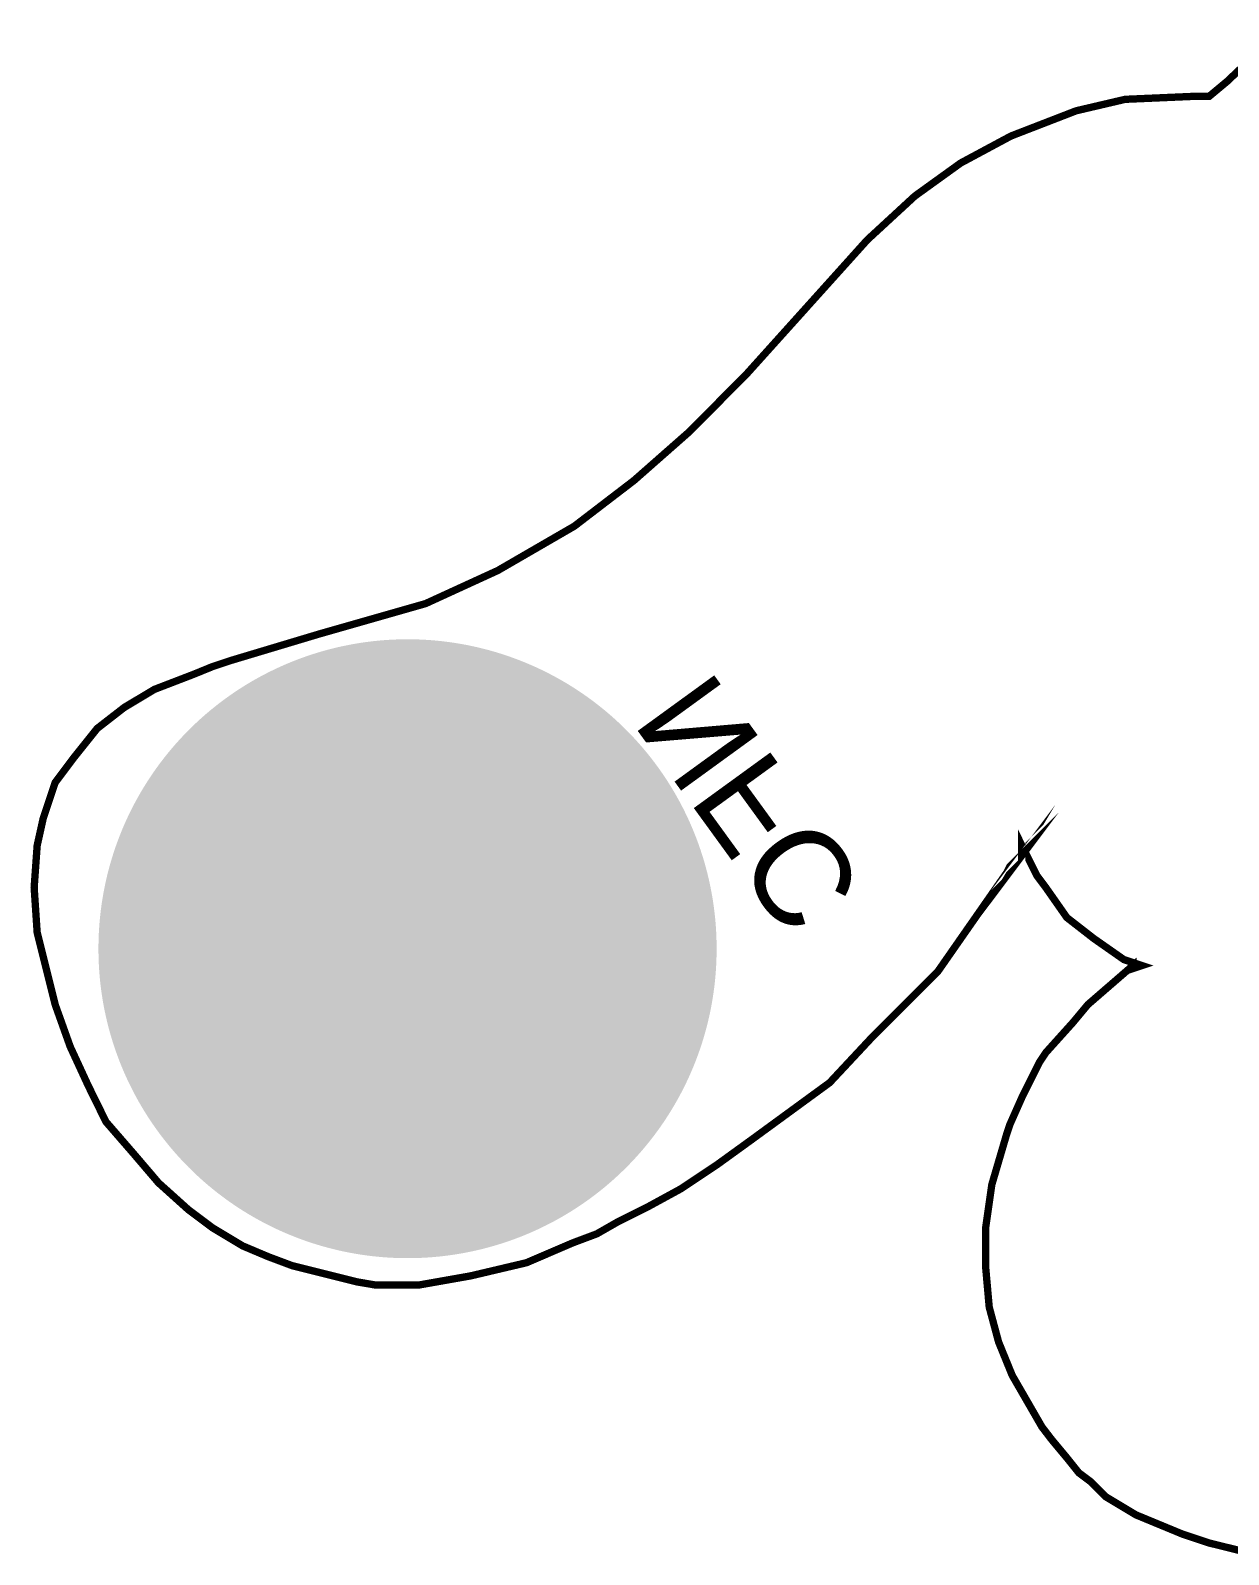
# Model space of a CAD drawing. Header units: millimetres. Extents: x -111 to 37, y 12 to 121.
# Drawn here: x -110.8 to -60.1, y 17 to 81.5 of the extents above; entities that cross this region are included whole.
import ezdxf

# ---------------------------------------------------------------- set-up
doc = ezdxf.new("R2010")
doc.units = ezdxf.units.MM
for name, color, linetype, true_color in [('BoardOutLine', 7, 'Continuous', 0xff00ff), ('BottomSilkLayer', 7, 'Continuous', 0x66cc33), ('BottomSolderMaskLayer', 7, 'Continuous', 0xaa00ff)]:
    doc.layers.add(name, color=color, linetype=linetype, true_color=true_color)
doc.styles.get("Standard").update_dxf_attribs({"font": 'arial.ttf'})

msp = doc.modelspace()

# ---------------------------------------------------------------- hatches: boundary and pattern name
at = {"layer": 'BottomSolderMaskLayer'}
msp.add_hatch(color=256, dxfattribs=at).paths.add_polyline_path([(-107.95021590043177, 42.67208534417068), (-107.94942542095487, 42.83523470444436), (-107.94659932721152, 42.99836150116914), (-107.94173805919945, 43.16144033697822), (-107.93484237377368, 43.32444582197195), (-107.92591334453027, 43.48735257767078), (-107.91495236163814, 43.65013524096628), (-107.90196113162335, 43.8127684680702), (-107.88694167710287, 43.97522693846008), (-107.86989633646976, 44.13748535882178), (-107.85082776352965, 44.29951846698657), (-107.82973892708662, 44.461301035865404), (-107.80663311048193, 44.62280787737552), (-107.78151391108202, 44.78401384636243), (-107.75438523971934, 44.94489384451515), (-107.7252513200824, 45.10542282427309), (-107.69411668805901, 45.26557579272617), (-107.66098619102968, 45.42532781550551), (-107.62586498711335, 45.58465402066656), (-107.58875854436371, 45.7435296025601), (-107.54967263991807, 45.90192982569499), (-107.50861335909838, 46.05983002858943), (-107.46558709446322, 46.21720562761004), (-107.42060054481294, 46.37403212079937), (-107.37366071414624, 46.530285091691326), (-107.32477491057023, 46.68594021311117), (-107.27395074516255, 46.84097325096491), (-107.22119613078564, 46.99536006801043), (-107.16651928085605, 47.149076627617205), (-107.10992870806479, 47.30209899750696), (-107.05143322305196, 47.454403353480984), (-106.99104193303572, 47.60596598312861), (-106.92876424039343, 47.75676328951931), (-106.86460984119867, 47.90677179487648), (-106.79858872371108, 48.05596814423268), (-106.7307111668215, 48.20432910906584), (-106.66098773845158, 48.35183159091571), (-106.58942929390832, 48.49845262498013), (-106.51604697419452, 48.64416938369004), (-106.44085220427337, 48.78895918026433), (-106.3638566912905, 48.93279947224141), (-106.28507242275077, 49.07566786498876), (-106.20451166465239, 49.217542115189985), (-106.12218695957642, 49.35840013430732), (-106.038111124735, 49.498219992021745), (-105.95229724997512, 49.63697991964568), (-105.86475869574076, 49.77465831351378), (-105.77550909099318, 49.911233738345345), (-105.68456233108827, 50.046684930582046), (-105.59193257561424, 50.1809908016985), (-105.49763424618595, 50.314130441485304), (-105.40168202420045, 50.44608312130492), (-105.3040908485508, 50.576828297318684), (-105.20487591330027, 50.70634561368513), (-105.10405266531689, 50.83461490572972), (-105.00163680186836, 50.96161620308385), (-104.8976442681784, 51.087329732794274), (-104.79209125494367, 51.211735922401544), (-104.68499419581372, 51.33481540298726), (-104.57636976483184, 51.4565490121895), (-104.46623487383943, 51.57691779718641), (-104.35460666984306, 51.69590301764708), (-104.24150253234404, 51.81348614864862), (-104.12694007063374, 51.92964888356141), (-104.01093712105114, 52.044373136898116), (-103.8935117442062, 52.157641047130255), (-103.77468222216805, 52.26943497946888), (-103.6544670556184, 52.37973752860978), (-103.53288496097127, 52.48853152144363), (-103.40995486745908, 52.59580001973006), (-103.28569591418545, 52.701526322734026), (-103.16012744714567, 52.80569396982651), (-103.03326901621404, 52.90828674304703), (-102.90514037210073, 53.00928866962886), (-102.77576146327681, 53.108684024485456), (-102.64515243286814, 53.20645733265917), (-102.51333361551929, 53.302593371730495), (-102.38032553422795, 53.397077174187416), (-102.24614889714917, 53.489894029756556), (-102.1108245943717, 53.581029487693286), (-101.97437369466547, 53.67046935903102), (-101.83681744220144, 53.75819971879059), (-101.69817725324356, 53.84420690814886), (-101.55847471281572, 53.92847753656406), (-101.41773157133935, 54.01099848386184), (-101.2759697412489, 54.09175690227721), (-101.13321129357894, 54.17074021845451), (-100.98947845452835, 54.247936135406235), (-100.84479360200021, 54.32333263442604), (-100.69917926211735, 54.39691797696105), (-100.5526581057153, 54.468680706439386), (-100.40525294481301, 54.53860965005265), (-100.2569867290606, 54.606693920497264), (-100.10788254216652, 54.67292291766796), (-99.95796359830445, 54.73728633030896), (-99.80725323849765, 54.79977413761901), (-99.65577492698583, 54.86037661081184), (-99.50355224757232, 54.919084314630595), (-99.350608899951, 54.97588810881666), (-99.19696869601796, 55.03077914953326), (-99.04265555616314, 55.08374889074162), (-98.88769350554662, 55.13478908553225), (-98.73210667035812, 55.1838917874087), (-98.57591927406054, 55.23104935152401), (-98.41915563361852, 55.27625443587226), (-98.26184015571334, 55.319500002430914), (-98.10399733294162, 55.360779318255936), (-97.9456517400032, 55.400085956531484), (-97.78682802987487, 55.43741379756966), (-97.62755092997133, 55.4727570297631), (-97.4678452382966, 55.506110150490144), (-97.30773581958226, 55.53746796697169), (-97.14724760141655, 55.56682559707929), (-96.98640557036344, 55.5941784700957), (-96.82523476807239, 55.61952232742567), (-96.6637602873792, 55.642853223259976), (-96.50200726840035, 55.66416752518933), (-96.34000089461745, 55.68346191476962), (-96.17776638895782, 55.70073338803877), (-96.01532900986638, 55.715979255984735), (-95.85271404737375, 55.72919714496379), (-95.68994681915876, 55.74038499707024), (-95.52705266660666, 55.74954107045653), (-95.36405695086341, 55.75666393960489), (-95.2009850488879, 55.7617524955491), (-95.03786234949996, 55.76480594604709), (-94.87471424942873, 55.76582381570415), (-94.71156614935728, 55.76480594604709), (-94.54844344996945, 55.76175249554922), (-94.38537154799383, 55.75666393960489), (-94.22237583225058, 55.74954107045653), (-94.05948167969848, 55.74038499707024), (-93.89671445148349, 55.72919714496379), (-93.73409948899086, 55.715979255984735), (-93.57166210989942, 55.700733388038884), (-93.4094276042398, 55.68346191476962), (-93.24742123045701, 55.66416752518933), (-93.08566821147804, 55.64285322326009), (-92.92419373078496, 55.61952232742567), (-92.7630229284938, 55.5941784700957), (-92.60218089744069, 55.5668255970794), (-92.44169267927498, 55.53746796697169), (-92.28158326056064, 55.50611015049026), (-92.12187756888602, 55.4727570297631), (-91.96260046898249, 55.437413797569775), (-91.80377675885404, 55.4000859565316), (-91.64543116591562, 55.360779318255936), (-91.4875883431439, 55.319500002430914), (-91.33027286523873, 55.276254435872374), (-91.17350922479682, 55.23104935152412), (-91.01732182849923, 55.18389178740881), (-90.86173499331062, 55.13478908553236), (-90.70677294269422, 55.08374889074173), (-90.55245980283928, 55.03077914953337), (-90.39881959890624, 54.975888108816775), (-90.24587625128493, 54.91908431463071), (-90.09365357187141, 54.860376610811954), (-89.94217526035959, 54.79977413761924), (-89.7914649005528, 54.737286330309075), (-89.64154595669072, 54.672922917668075), (-89.49244176979676, 54.60669392049738), (-89.34417555404423, 54.53860965005288), (-89.19677039314183, 54.4686807064395), (-89.05024923673989, 54.39691797696139), (-88.90463489685715, 54.32333263442615), (-88.75995004432889, 54.24793613540635), (-88.61621720527842, 54.170740218454625), (-88.47345875760823, 54.09175690227744), (-88.33169692751778, 54.01099848386207), (-88.19095378604152, 53.92847753656429), (-88.05125124561357, 53.84420690814909), (-87.91261105665592, 53.75819971879082), (-87.77505480419165, 53.670469359031244), (-87.63860390448554, 53.58102948769351), (-87.50327960170807, 53.48989402975678), (-87.36910296462929, 53.39707717418753), (-87.23609488333796, 53.30259337173061), (-87.1042760659891, 53.2064573326594), (-86.97366703558043, 53.10868402448568), (-86.84428812675662, 53.009288669629086), (-86.71615948264332, 52.908286743047256), (-86.58930105171169, 52.805693969826734), (-86.46373258467167, 52.70152632273437), (-86.33947363139805, 52.59580001973029), (-86.21654353788597, 52.48853152144386), (-86.09496144323884, 52.37973752861001), (-85.97474627668907, 52.26943497946911), (-85.85591675465093, 52.15764104713048), (-85.7384913778061, 52.04437313689846), (-85.62248842822339, 51.92964888356164), (-85.5079259665132, 51.81348614864885), (-85.39482182901418, 51.69590301764731), (-85.2831936250177, 51.57691779718664), (-85.17305873402529, 51.45654901218984), (-85.06443430304341, 51.3348154029876), (-84.95733724391357, 51.21173592240177), (-84.85178423067885, 51.0873297327945), (-84.74779169698877, 50.96161620308408), (-84.64537583354024, 50.83461490572995), (-84.54455258555686, 50.70634561368547), (-84.44533765030644, 50.57682829731891), (-84.34774647465667, 50.446083121305264), (-84.25179425267117, 50.314130441485645), (-84.157495923243, 50.18099080169884), (-84.06486616776886, 50.04668493058239), (-83.97391940786406, 49.91123373834557), (-83.88466980311637, 49.774658313514124), (-83.79713124888201, 49.63697991964602), (-83.71131737412202, 49.498219992022086), (-83.62724153928059, 49.35840013430766), (-83.54491683420474, 49.21754211519021), (-83.46435607610624, 49.0756678649891), (-83.38557180756652, 48.932799472241754), (-83.30857629458376, 48.78895918026467), (-83.2333815246626, 48.64416938369038), (-83.15999920494869, 48.49845262498047), (-83.08844076040555, 48.35183159091605), (-83.01871733203552, 48.20432910906618), (-82.95083977514594, 48.05596814423302), (-82.88481865765834, 47.90677179487682), (-82.82066425846358, 47.756763289519654), (-82.75838656582141, 47.605965983128954), (-82.69799527580517, 47.454403353481325), (-82.63949979079234, 47.3020989975073), (-82.58290921800096, 47.149076627617546), (-82.52823236807137, 46.99536006801088), (-82.47547775369458, 46.84097325096525), (-82.42465358828679, 46.68594021311151), (-82.37576778471077, 46.53028509169167), (-82.32882795404407, 46.374032120799825), (-82.2838414043938, 46.21720562761038), (-82.24081513975875, 46.05983002858977), (-82.19975585893906, 45.90192982569533), (-82.16066995449341, 45.74352960256044), (-82.12356351174367, 45.5846540206669), (-82.08844230782734, 45.425327815505966), (-82.055311810798, 45.26557579272651), (-82.02417717877461, 45.105422824273546), (-81.99504325913767, 44.94489384451549), (-81.96791458777489, 44.78401384636288), (-81.94279538837509, 44.62280787737586), (-81.91968957177039, 44.461301035865745), (-81.89860073532736, 44.29951846698691), (-81.87953216238725, 44.13748535882212), (-81.86248682175415, 43.97522693846065), (-81.84746736723355, 43.812768468070544), (-81.83447613721876, 43.65013524096662), (-81.82351515432686, 43.48735257767112), (-81.81458612508322, 43.324445821972404), (-81.80769043965756, 43.16144033697867), (-81.80282917164539, 42.9983615011696), (-81.80000307790203, 42.835234704444815), (-81.79921259842513, 42.67208534417068), (-81.80000307790203, 42.508935983897004), (-81.80282917164539, 42.34580918717222), (-81.80769043965756, 42.182730351363034), (-81.81458612508322, 42.0197248663693), (-81.82351515432674, 41.85681811067059), (-81.83447613721876, 41.694035447375086), (-81.84746736723355, 41.53140222027116), (-81.86248682175415, 41.36894374988117), (-81.87953216238714, 41.20668532951959), (-81.89860073532736, 41.04465222135468), (-81.91968957177028, 40.88286965247596), (-81.94279538837498, 40.72136281096584), (-81.96791458777489, 40.560156841978824), (-81.99504325913767, 40.39927684382599), (-82.0241771787745, 40.23874786406816), (-82.05531181079789, 40.0785948956152), (-82.08844230782722, 39.91884287283574), (-82.12356351174355, 39.75951666767469), (-82.1606699544933, 39.60064108578126), (-82.19975585893894, 39.44224086264637), (-82.24081513975864, 39.28434065975193), (-82.28384140439368, 39.12696506073121), (-82.32882795404407, 38.97013856754188), (-82.37576778471066, 38.81388559665004), (-82.42465358828667, 38.658230475230084), (-82.47547775369435, 38.50319743737646), (-82.52823236807126, 38.34881062033071), (-82.58290921800085, 38.195094060724045), (-82.63949979079223, 38.04207169083429), (-82.69799527580506, 37.88976733486027), (-82.7583865658213, 37.73820470521264), (-82.82066425846347, 37.58740739882205), (-82.88481865765823, 37.43739889346489), (-82.95083977514582, 37.28820254410857), (-83.01871733203541, 37.13984157927541), (-83.08844076040543, 36.99233909742554), (-83.15999920494858, 36.84571806336123), (-83.23338152466249, 36.70000130465121), (-83.30857629458364, 36.55521150807692), (-83.38557180756641, 36.411371216099724), (-83.46435607610613, 36.26850282335249), (-83.54491683420463, 36.12662857315138), (-83.62724153928048, 35.98577055403382), (-83.7113173741219, 35.845950696319505), (-83.7971312488819, 35.70719076869557), (-83.88466980311625, 35.56951237482747), (-83.97391940786395, 35.432936949995906), (-84.06486616776874, 35.297485757759205), (-84.15749592324289, 35.16317988664275), (-84.25179425267106, 35.03004024685595), (-84.34774647465656, 34.89808756703633), (-84.44533765030621, 34.76734239102245), (-84.54455258555674, 34.63782507465612), (-84.64537583354013, 34.50955578261153), (-84.74779169698854, 34.3825544852574), (-84.85178423067873, 34.25684095554686), (-84.95733724391334, 34.13243476593959), (-85.0644343030433, 34.00935528535399), (-85.17305873402518, 33.88762167615175), (-85.28319362501759, 33.767252891154726), (-85.39482182901395, 33.64826767069417), (-85.50792596651308, 33.53068453969263), (-85.62248842822328, 33.41452180477984), (-85.73849137780599, 33.299797551443135), (-85.85591675465082, 33.18652964121088), (-85.97474627668896, 33.07473570887237), (-86.09496144323873, 32.96443315973147), (-86.21654353788585, 32.85563916689762), (-86.33947363139794, 32.74837066861119), (-86.46373258467156, 32.64264436560711), (-86.58930105171135, 32.538476718514744), (-86.7161594826432, 32.43588394529411), (-86.8442881267564, 32.33488201871239), (-86.97366703558032, 32.235486663855795), (-87.10427606598898, 32.13771335568208), (-87.23609488333773, 32.041577316610756), (-87.36910296462918, 31.947093514153835), (-87.50327960170796, 31.85427665858458), (-87.63860390448542, 31.763141200647965), (-87.77505480419154, 31.673701329310234), (-87.9126110566558, 31.585970969550544), (-88.05125124561346, 31.499963780192388), (-88.1909537860414, 31.41569315177719), (-88.33169692751767, 31.333172204479297), (-88.47345875760811, 31.25241378606404), (-88.6162172052783, 31.17343046988674), (-88.75995004432878, 31.096234552935016), (-88.90463489685703, 31.020838053915213), (-89.05024923673977, 30.947252711380088), (-89.19677039314183, 30.875489981901865), (-89.34417555404411, 30.8055610382886), (-89.49244176979664, 30.737476767843987), (-89.6415459566906, 30.67124777067329), (-89.79146490055268, 30.60688435803229), (-89.94217526035948, 30.54439655072224), (-90.0936535718713, 30.483794077529296), (-90.24587625128493, 30.425086373710656), (-90.39881959890624, 30.368282579524475), (-90.55245980283917, 30.31339153880799), (-90.7067729426941, 30.260421797599633), (-90.86173499331062, 30.20938160280889), (-91.01732182849912, 30.160278900932667), (-91.1735092247967, 30.113121336817244), (-91.33027286523861, 30.06791625246899), (-91.4875883431439, 30.02467068591045), (-91.64543116591562, 29.983391370085315), (-91.80377675885393, 29.944084731809653), (-91.96260046898249, 29.906756890771703), (-92.1218775688859, 29.871413658578263), (-92.28158326056064, 29.838060537851106), (-92.44169267927498, 29.806702721369675), (-92.60218089744058, 29.777345091261964), (-92.7630229284938, 29.749992218245666), (-92.92419373078485, 29.724648360915694), (-93.08566821147792, 29.70131746508116), (-93.2474212304569, 29.680003163151923), (-93.4094276042398, 29.66070877357174), (-93.57166210989942, 29.64343730030248), (-93.73409948899086, 29.62819143235663), (-93.89671445148349, 29.614973543377573), (-94.05948167969848, 29.603785691271128), (-94.22237583225058, 29.594629617884834), (-94.38537154799383, 29.587506748736473), (-94.54844344996945, 29.582418192792147), (-94.71156614935728, 29.579364742294274), (-94.87471424942873, 29.578346872637212), (-95.03786234949996, 29.579364742294274), (-95.2009850488879, 29.58241819279226), (-95.36405695086341, 29.587506748736473), (-95.52705266660666, 29.594629617884834), (-95.68994681915876, 29.603785691271128), (-95.85271404737375, 29.614973543377573), (-96.01532900986638, 29.62819143235663), (-96.17776638895782, 29.643437300302594), (-96.34000089461745, 29.66070877357174), (-96.50200726840046, 29.680003163151923), (-96.66376028737932, 29.701317465081274), (-96.82523476807239, 29.724648360915694), (-96.98640557036344, 29.749992218245666), (-97.14724760141667, 29.777345091262077), (-97.30773581958226, 29.806702721369675), (-97.4678452382966, 29.83806053785122), (-97.62755092997133, 29.871413658578376), (-97.78682802987487, 29.906756890771703), (-97.94565174000331, 29.944084731809767), (-98.10399733294162, 29.983391370085428), (-98.26184015571334, 30.02467068591045), (-98.41915563361863, 30.067916252469104), (-98.57591927406065, 30.113121336817358), (-98.73210667035823, 30.16027890093278), (-98.88769350554662, 30.209381602809003), (-99.04265555616325, 30.260421797599747), (-99.19696869601808, 30.313391538808105), (-99.350608899951, 30.36828257952459), (-99.50355224757232, 30.42508637371077), (-99.65577492698594, 30.48379407752941), (-99.80725323849765, 30.544396550722354), (-99.95796359830445, 30.606884358032403), (-100.10788254216664, 30.671247770673403), (-100.25698672906071, 30.7374767678441), (-100.40525294481313, 30.805561038288715), (-100.55265810571541, 30.875489981902092), (-100.69917926211747, 30.9472527113802), (-100.84479360200032, 31.02083805391544), (-100.98947845452835, 31.096234552935243), (-101.13321129357905, 31.173430469886853), (-101.27596974124901, 31.252413786064153), (-101.41773157133946, 31.33317220447941), (-101.55847471281584, 31.415693151777305), (-101.69817725324367, 31.499963780192502), (-101.83681744220155, 31.58597096955077), (-101.97437369466559, 31.67370132931046), (-102.11082459437182, 31.76314120064808), (-102.24614889714917, 31.85427665858481), (-102.38032553422795, 31.947093514154062), (-102.5133336155194, 32.04157731661098), (-102.64515243286814, 32.137713355682195), (-102.77576146327681, 32.23548666385602), (-102.90514037210073, 32.33488201871262), (-103.03326901621404, 32.435883945294336), (-103.16012744714578, 32.53847671851486), (-103.28569591418557, 32.64264436560734), (-103.40995486745919, 32.7483706686113), (-103.53288496097139, 32.85563916689773), (-103.65446705561851, 32.9644331597317), (-103.77468222216805, 33.074735708872595), (-103.89351174420631, 33.186529641210996), (-104.01093712105126, 33.29979755144325), (-104.12694007063374, 33.414521804780065), (-104.24150253234404, 33.53068453969274), (-104.35460666984306, 33.648267670694395), (-104.46623487383954, 33.76725289115484), (-104.57636976483184, 33.887621676151866), (-104.68499419581372, 34.009355285354104), (-104.79209125494378, 34.13243476593982), (-104.89764426817851, 34.256840955547204), (-105.00163680186847, 34.38255448525763), (-105.104052665317, 34.509555782611756), (-105.20487591330038, 34.637825074656234), (-105.30409084855091, 34.767342391022794), (-105.40168202420045, 34.89808756703644), (-105.49763424618595, 35.03004024685606), (-105.59193257561435, 35.16317988664298), (-105.68456233108839, 35.29748575775932), (-105.77550909099318, 35.43293694999602), (-105.86475869574076, 35.56951237482758), (-105.95229724997523, 35.70719076869568), (-106.03811112473511, 35.84595069631973), (-106.12218695957654, 35.985770554033934), (-106.20451166465239, 36.12662857315149), (-106.28507242275089, 36.268502823352605), (-106.36385669129061, 36.411371216100065), (-106.44085220427337, 36.555211508077036), (-106.51604697419464, 36.70000130465132), (-106.58942929390844, 36.845718063361346), (-106.66098773845158, 36.99233909742577), (-106.7307111668216, 37.13984157927564), (-106.79858872371108, 37.288202544108685), (-106.86460984119867, 37.437398893465), (-106.92876424039343, 37.587407398822165), (-106.99104193303572, 37.738204705212866), (-107.05143322305207, 37.889767334860494), (-107.10992870806479, 38.04207169083452), (-107.16651928085605, 38.19509406072416), (-107.22119613078564, 38.34881062033082), (-107.27395074516255, 38.50319743737657), (-107.32477491057034, 38.6582304752302), (-107.37366071414635, 38.81388559665015), (-107.42060054481306, 38.970138567541994), (-107.46558709446322, 39.126965060731436), (-107.50861335909838, 39.28434065975205), (-107.54967263991807, 39.442240862646486), (-107.58875854436371, 39.600641085781376), (-107.62586498711335, 39.759516667674916), (-107.66098619102968, 39.91884287283585), (-107.69411668805901, 40.07859489561531), (-107.7252513200824, 40.23874786406827), (-107.75438523971934, 40.399276843826215), (-107.78151391108202, 40.56015684197894), (-107.80663311048193, 40.72136281096596), (-107.82973892708662, 40.882869652476074), (-107.85082776352965, 41.044652221354795), (-107.86989633646976, 41.2066853295197), (-107.88694167710287, 41.36894374988117), (-107.90196113162335, 41.531402220271275), (-107.91495236163814, 41.6940354473752), (-107.92591334453027, 41.8568181106707), (-107.93484237377368, 42.019724866369415), (-107.94173805919945, 42.182730351363034), (-107.94659932721152, 42.34580918717222), (-107.94942542095487, 42.508935983897004), (-107.95021590043177, 42.672085344170796)])

# ---------------------------------------------------------------- linework, layer by layer
at = {"layer": 'BoardOutLine', "const_width": 0.30988061976123954}
msp.add_lwpolyline([(-58.09245618491241, 81.37160274320547), (-60.198120396240824, 79.3751587503175), (-60.960121920243864, 78.7401574803149), (-61.59512319024634, 78.7401574803149), (-64.51612903225805, 78.61315722631446), (-66.58877317754627, 78.12801625603254), (-69.34467868935747, 77.06121412242817), (-71.47320294640588, 75.91821183642367), (-73.40868681737368, 74.52374904749809), (-75.42291084582166, 72.6670053340107), (-80.49530099060189, 67.02819405638809), (-82.93370586741173, 64.56438912877832), (-85.29591059182121, 62.484124968249944), (-87.81813563627122, 60.55118110236219), (-91.05918211836422, 58.67411734823463), (-94.10718821437638, 57.277114554229115), (-98.55219710439417, 56.00711201422405), (-102.36220472440948, 54.86410972821943), (-103.12420624841252, 54.61010922021842), (-103.93954787909581, 54.27736855473711), (-105.59055118110234, 53.64236728473452), (-106.86055372110741, 52.88036576073148), (-108.00355600711202, 51.99136398272799), (-109.01955803911608, 50.72136144272292), (-109.78155956311912, 49.70535941071887), (-110.28956057912114, 48.18135636271268), (-110.54356108712216, 47.038354076708174), (-110.67056134112272, 45.26035052070108), (-110.54356108712216, 43.355346710693425), (-109.78155956311912, 40.307340614681266), (-109.14655829311664, 38.52933705867406), (-108.3845567691136, 36.87833375666753), (-107.63271526543053, 35.34925069850135), (-106.42875285750574, 33.95986791973576), (-105.41021082042164, 32.76606553213105), (-104.14020828041657, 31.623063246126435), (-103.12420624841252, 30.861061722123395), (-101.85420370840745, 30.099060198120355), (-100.76454152908309, 29.639319278638595), (-99.74853949707904, 29.25831851663702), (-97.01549403098807, 28.575057150114276), (-96.26619253238505, 28.448056896113826), (-95.37719075438156, 28.448056896113826), (-94.86918973837942, 28.448056896113826), (-94.36118872237739, 28.448056896113826), (-92.20218440436884, 28.82905765811529), (-89.8425196850394, 29.385318770637582), (-87.8841757683515, 30.22606045212092), (-86.86817373634744, 30.607061214122382), (-85.97917195834395, 31.11506223012441), (-84.70916941833877, 31.750063500127), (-83.31216662433326, 32.51206502413004), (-81.78816357632718, 33.52806705613409), (-80.31750063500124, 34.59232918465841), (-77.01549403098807, 37.00533401066798), (-75.23749047498097, 38.910337820675636), (-72.44348488696983, 41.70434340868678), (-69.52247904495812, 45.89535179070356), (-69.39547879095755, 46.14935229870457), (-69.39547879095755, 46.14935229870457), (-68.76047752095508, 46.78435356870716), (-69.14147828295654, 46.276352552705134), (-68.76047752095508, 46.91135382270761), (-68.88747777495553, 46.78435356870716), (-68.88747777495553, 47.045974091948096), (-68.25247650495305, 45.76835153670311), (-67.87147574295147, 45.26035052070108), (-66.98247396494799, 43.990347980696015), (-65.83947167894337, 43.10134620269241), (-64.5694691389383, 42.21234442468881), (-63.80746761493526, 41.958343916687795), (-64.18846837693673, 41.831343662687345), (-64.18846837693673, 41.958343916687795), (-66.09347218694438, 40.307340614681266), (-66.72847345694697, 39.545339090678226), (-67.87147574295147, 38.275336550673046), (-68.12547625095249, 37.89433578867158), (-68.25247650495305, 37.64033528067057), (-68.88747777495553, 36.3703327406655), (-69.39547879095755, 35.22733045466089), (-69.52247904495812, 34.846329692659424), (-70.1574803149606, 32.687325374650754), (-70.41148082296161, 30.90932181864366), (-70.41148082296161, 29.13131826263657), (-70.26670053340104, 27.50571501142997), (-69.8704597409195, 26.032512065024093), (-69.29387858775715, 24.617729235458455), (-68.03657607315222, 22.438404876809727), (-67.61747523495046, 21.89230378460752), (-66.98247396494799, 21.13030226060448), (-66.47447294894585, 20.495300990602004), (-65.96647193294382, 20.114300228600428), (-65.33147066294134, 19.47929895859795), (-64.06146812293628, 18.71729743459491), (-62.10312420624837, 17.907035814071605), (-60.960121920243864, 17.526035052070142), (-59.61645923291849, 17.19329438658872)], dxfattribs=at)

# ---------------------------------------------------------------- texts
at = {"layer": 'BottomSilkLayer', "text_generation_flag": 2}
msp.add_text('NFC', height=4, rotation=126, dxfattribs=at).set_placement((-82.16916433832864, 54.61010922021842))

doc.saveas('drawing.dxf')
